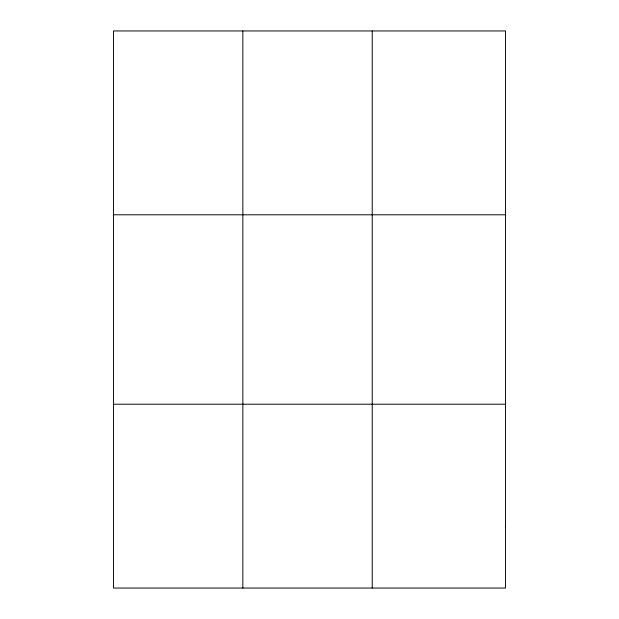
<?xml version="1.0" encoding="UTF-8"?>
<svg xmlns="http://www.w3.org/2000/svg" width="619" height="619" viewBox="0 0 619 619"><rect width="100%" height="100%" fill="white"/><g stroke="black" fill="none" stroke-linecap="round" stroke-linejoin="round"><path stroke-width="0.93" d="M242.849 30.95L242.849 588.05M372.228 30.95L372.228 588.05M113.47 214.793L505.53 214.793M113.47 404.207L505.53 404.207M505.53 526.769L505.53 588.05L113.47 588.05L113.47 30.95L505.53 30.95L505.53 526.769"/></g></svg>
